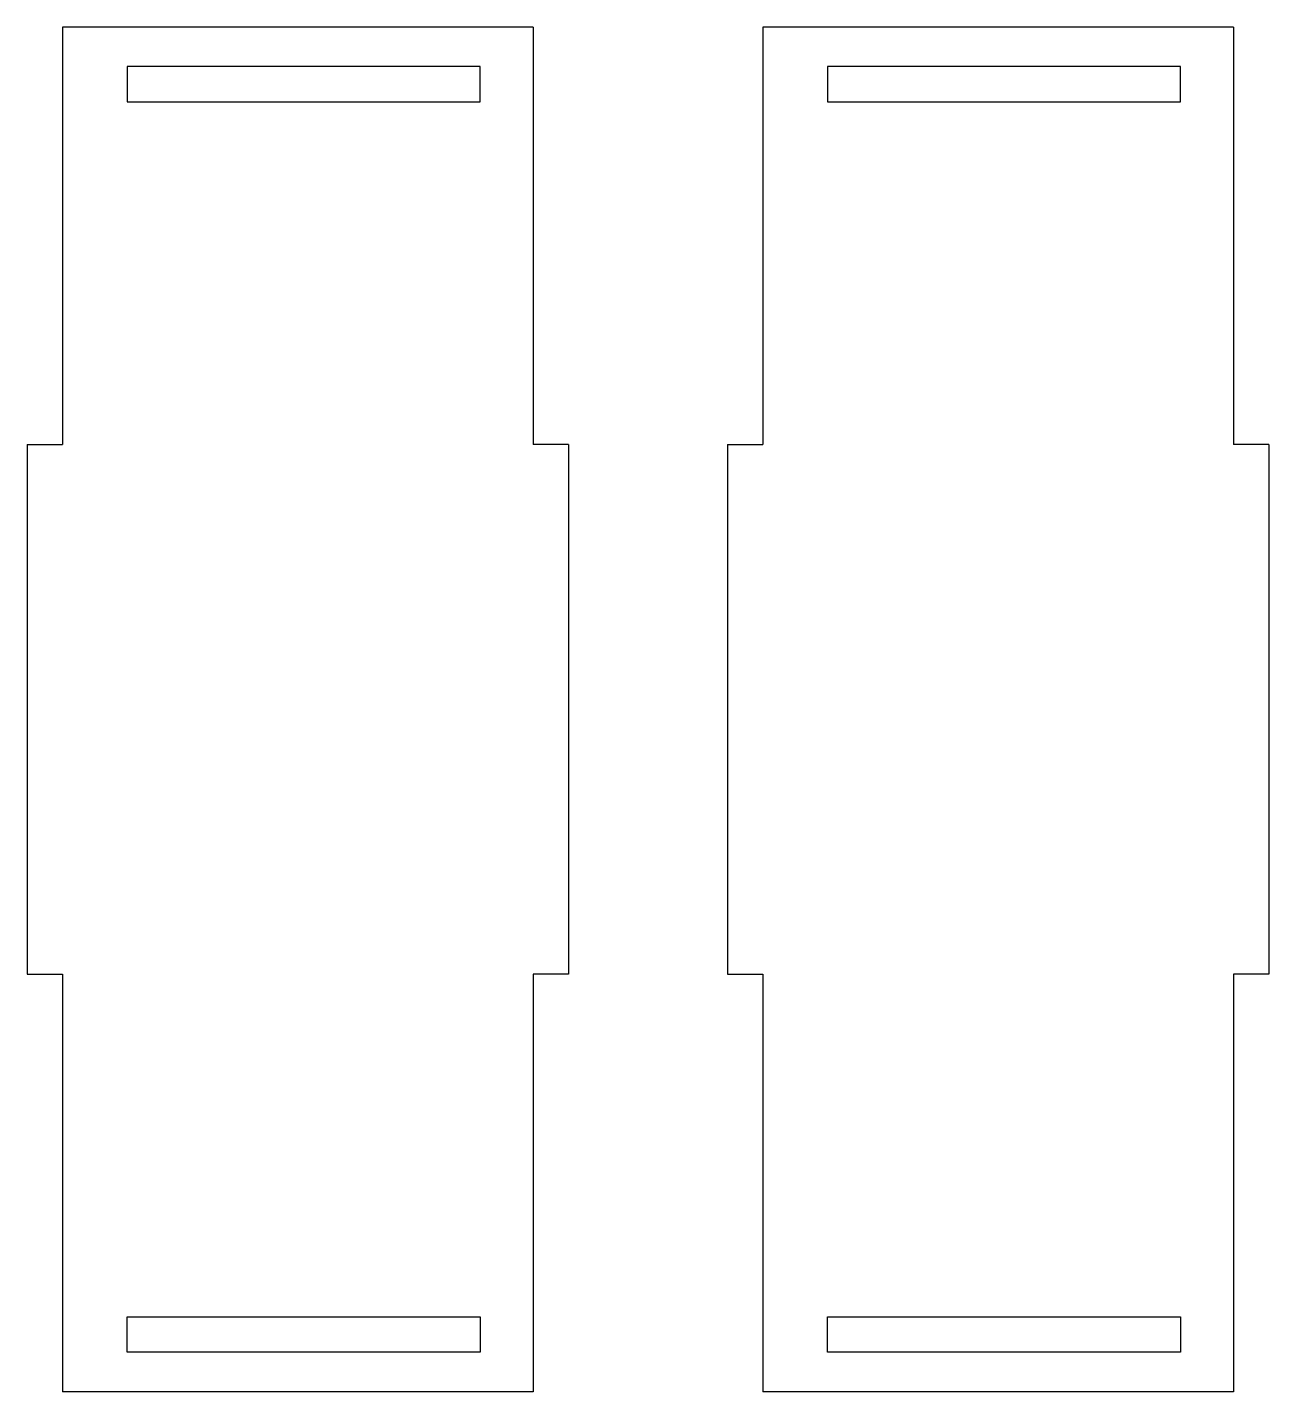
# Paper-space layout 'Layout1 (3)' of a CAD drawing. Header units: millimetres. Extents: x 93 to 198, y 52 to 168.
import ezdxf

# ---------------------------------------------------------------- set-up
doc = ezdxf.new("R2010")
doc.units = ezdxf.units.MM

psp = doc.layouts.new('Layout1 (3)')

# ---------------------------------------------------------------- linework, layer by layer
at = {"color": 2, "true_color": 0xf1eb1f}
for p, q in [((95.83, 168.36), (95.83, 132.88)), ((135.83, 168.36), (95.83, 168.36)), ((135.83, 168.36), (135.83, 132.88)), ((155.36, 168.36), (155.36, 132.88)), ((195.36, 168.36), (155.36, 168.36)), ((195.36, 168.36), (195.36, 132.88)), ((92.83, 132.88), (95.83, 132.88)), ((92.83, 132.88), (92.83, 87.88)), ((138.83, 132.88), (135.83, 132.88)), ((138.83, 132.88), (138.83, 87.88)), ((152.36, 132.88), (155.36, 132.88)), ((152.36, 132.88), (152.36, 87.88)), ((198.36, 132.88), (195.36, 132.88)), ((198.36, 132.88), (198.36, 87.88)), ((92.83, 87.88), (95.83, 87.88)), ((95.83, 87.88), (95.83, 52.38)), ((138.83, 87.88), (135.83, 87.88)), ((135.83, 87.88), (135.83, 52.38)), ((152.36, 87.88), (155.36, 87.88)), ((155.36, 87.88), (155.36, 52.38)), ((198.36, 87.88), (195.36, 87.88)), ((195.36, 87.88), (195.36, 52.38)), ((135.83, 52.38), (95.83, 52.38)), ((195.36, 52.38), (155.36, 52.38))]:
    psp.add_line(p, q, dxfattribs=at)
for points in [[(101.33, 162.02), (131.33, 162.02), (131.33, 165.02), (101.33, 165.02)], [(160.86, 162.02), (190.86, 162.02), (190.86, 165.02), (160.86, 165.02)], [(101.33, 58.73), (131.33, 58.73), (131.33, 55.73), (101.33, 55.73)], [(160.86, 58.73), (190.86, 58.73), (190.86, 55.73), (160.86, 55.73)]]:
    psp.add_lwpolyline(points, close=True, dxfattribs=at)

doc.saveas('drawing.dxf')
